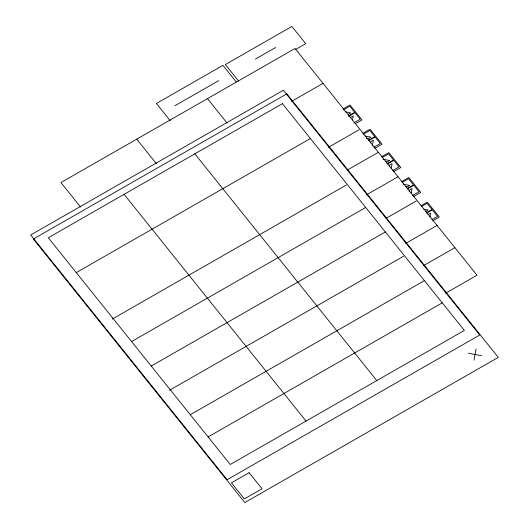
<?xml version="1.0" encoding="UTF-8"?>
<svg xmlns="http://www.w3.org/2000/svg" width="529" height="529" viewBox="0 0 529 529"><rect width="100%" height="100%" fill="white"/><g stroke="black" fill="none" stroke-linecap="round" stroke-linejoin="round"><path stroke-width="0.79" d="M352.526 119.964L353.26 115.957L350.734 117.398M370.604 142.923L370.829 141.679L373.355 140.231L372.33 145.845M389.351 166.291L389.582 165.041L392.108 163.593L391.229 168.407M409.215 191.809L409.558 189.937L412.084 188.489L411.205 193.303M429.872 217.115L430.606 213.101L428.08 214.549M474.05 360.097L476.1 348.862M255.381 59.089L275.616 47.504M174.841 105.774L218.636 80.692M295.691 49.415L305.709 43.682L291.882 26.45L225.347 64.551L238.665 81.142M291.525 101.389L323.027 83.351M342.818 109.073L349.973 104.98L361.962 119.918L355.521 123.601M343.367 109.88L349.748 106.223L354.668 112.353L348.995 115.6M348.274 114.337L350.8 112.889L344.974 111.758M348.591 116.393L354.972 112.737L360.196 119.25L353.815 122.9M76.269 272.607L310.384 138.532M328.278 147.419L359.065 129.784M362.92 133.348L370.075 129.248L382.064 144.186L374.909 148.285M363.469 134.154L369.85 130.498L374.77 136.627L368.382 140.284M368.693 140.668L375.074 137.011L380.298 143.524L373.917 147.174M347.566 169.921L378.354 152.286M381.674 156.71L388.828 152.617L400.81 167.548L393.655 171.641M382.216 157.516L388.597 153.86L393.51 159.983L387.129 163.64M112.3 319.047L346.422 184.971M387.44 164.03L393.821 160.373L399.045 166.88L392.663 170.536M366.511 194.824L398.013 176.785M401.65 181.606L408.805 177.506L420.793 192.444L413.638 196.543M402.192 182.412L408.58 178.756L413.493 184.886L407.112 188.542M131.589 341.549L365.711 207.474M407.423 188.926L413.804 185.269L419.028 191.782L412.646 195.432M386.163 218.252L416.237 201.027M420.886 205.807L427.32 202.124L439.301 217.055L432.867 220.745M421.421 206.621L427.095 203.374L432.008 209.497L426.334 212.744M151.248 366.042L385.37 231.966M425.62 211.481L428.146 210.033L423.775 209.186M426.645 213.127L432.319 209.881L437.543 216.387L431.869 219.634M405.558 243.479L437.06 225.44M169.472 390.29L403.601 256.215M423.385 265.697L454.887 247.658M190.301 414.703L424.423 280.628M445.511 293.271L477.019 275.232L295.05 48.489L60.928 182.571L80.567 207.044M208.128 436.914L442.251 302.839M365.07 136.032L370.895 137.163L368.369 138.611L366.187 138.188M383.089 159.255L389.648 160.532L387.122 161.973L385.661 161.695M403.072 184.145L409.625 185.421L407.099 186.869L405.644 186.585M468.515 353.2L481.628 355.752M236.251 81.962L222.934 65.371L156.405 103.472L170.232 120.705M207.461 98.639L227.106 123.118M194.824 153.827L376.793 380.576M136.727 139.16L156.366 163.64M124.084 194.341L306.053 421.084M283.339 90.287L30.695 234.969L227.106 479.71L479.75 335.029L283.339 90.287M286.817 93.851L33.334 239.022L244.821 502.55L498.305 357.386L286.817 93.851M282.413 103.671L48.284 237.752L230.247 464.495L464.376 330.413L282.413 103.671M249.119 472.695L231.438 482.818L244.345 498.907L262.034 488.783L249.119 472.695"/></g></svg>
